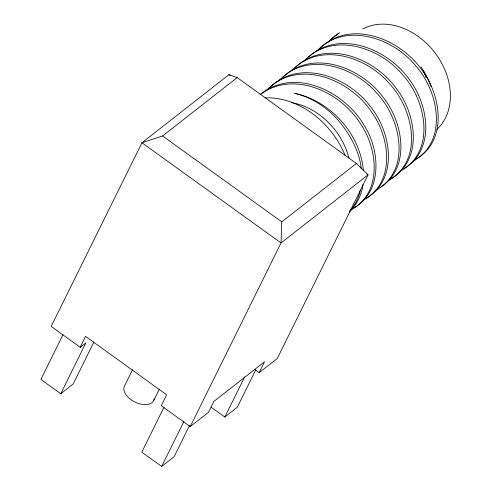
<?xml version="1.0" encoding="UTF-8"?>
<svg xmlns="http://www.w3.org/2000/svg" width="491" height="491" viewBox="0 0 491 491"><rect width="100%" height="100%" fill="white"/><g stroke="black" fill="none" stroke-linecap="round" stroke-linejoin="round"><path stroke-width="0.74" d="M356.398 163.454L281.797 221.834L281.024 242.947L190.256 426.599L161.251 405.701L166.639 394.789L85.575 336.396L80.18 347.309L51.168 326.411L141.936 142.764L228.966 74.65L237.178 77.584L356.398 163.454L368.054 174.839L277.286 358.485L259.138 372.694L254.872 369.619M362.923 184.622C361.695 195.001 356.644 204.747 349.248 212.087M360.351 189.992C358.872 197.799 354.999 205.22 349.666 211.069M63.008 334.629L40.87 379.433L60.737 393.745L73.171 384.011L93.879 342.11M60.737 393.745L85.9 342.828L80.18 347.309M132.588 369.649L124.499 386.012A16.32 9.611 26.3 0 0 136.056 402.559A16.32 9.611 26.3 0 0 154.223 398.907M153.634 400.711L159.36 389.118M163.945 407.334L141.807 452.137L161.674 466.45L174.109 456.722L189.538 425.494M161.674 466.45L183.818 421.646M211.173 407.18L224.835 417.019L244.628 376.971M255.719 369.956L237.27 407.291L224.835 417.019M259.138 372.694L264.526 361.781L213.8 401.478L208.411 412.391L190.256 426.599M278.759 80.978C306.01 50.849 354.091 66.033 377.162 93.572C401.153 118.951 412.023 171.476 375.056 190.711M291.685 70.704C319.432 41.011 367.329 56.76 390.192 84.526C413.342 109.72 424.003 160.207 388.927 180.252M304.168 60.988C332.094 30.988 380.494 47.326 403.215 75.485C426.311 100.925 436.247 152.278 400.079 171.169M316.186 51.807C344.044 20.794 393.567 37.697 416.233 66.451C438.715 91.835 448.277 141.764 413.293 161.097M328.645 42.073L331.462 38.85L339.373 32.872A73.853 57.416 52 0 0 329.326 41.103M269.62 87.871C298.915 57.999 348.039 76.639 370.061 106.142C391.278 131.723 399.251 179.448 365.623 198.689M283.104 77.062C313.111 48.456 361.333 67.605 383.048 97.126C403.166 122.099 411.433 167.854 379.979 187.593M294.453 68.458C324.269 38.04 374.277 57.735 396.028 88.116C415.902 113.206 423.61 159.041 391.836 178.208M304.672 60.884L306.857 58.742M308.501 57.14C339.195 28.717 387.657 48.947 409.003 79.112C428.434 104.153 435.762 149.485 404.332 168.419M319.807 48.492C350.414 18.314 400.582 39.065 421.972 70.109C440.973 95.113 447.909 139.91 416.834 158.642M259.978 94.738C292.225 70.293 338.324 90.761 358.749 121.197C377.99 146.858 383.508 193.46 350.065 210.295M266.699 90.117C297.859 57.772 350.298 79.339 371.699 112.212C390.118 137.474 395.691 182.413 363.892 199.769M366.814 173.943L368.054 174.839L281.024 242.947L141.936 142.764L162.582 135.964L237.178 77.584M260.488 94.382C294.668 66.586 344.43 91.479 364.034 125.125C380.593 150.694 383.017 194.289 351.169 209.197M377.456 189.274L378.714 188.434M389.283 179.847L390.56 179.031M401.104 170.414L402.393 169.616M228.966 74.65L230.211 75.546M162.582 135.964L281.797 221.834M423.408 70.679L426.157 77.486M361.247 168.781C359.805 154.788 353.661 141.703 345.793 130.195A73.853 57.416 52 0 0 294.575 93.302C330.676 101.066 360.431 133.933 363.389 170.893M420.848 66.874A62.756 48.793 52 0 1 431.202 86.87M291.544 102.656A62.756 48.793 52 0 1 348.929 158.102M362.757 28.957A62.756 48.793 52 0 1 435.646 53.691A62.756 48.793 52 0 1 436.972 129.36M265.115 97.887A77.817 60.503 52 0 1 345.112 155.371"/></g></svg>
